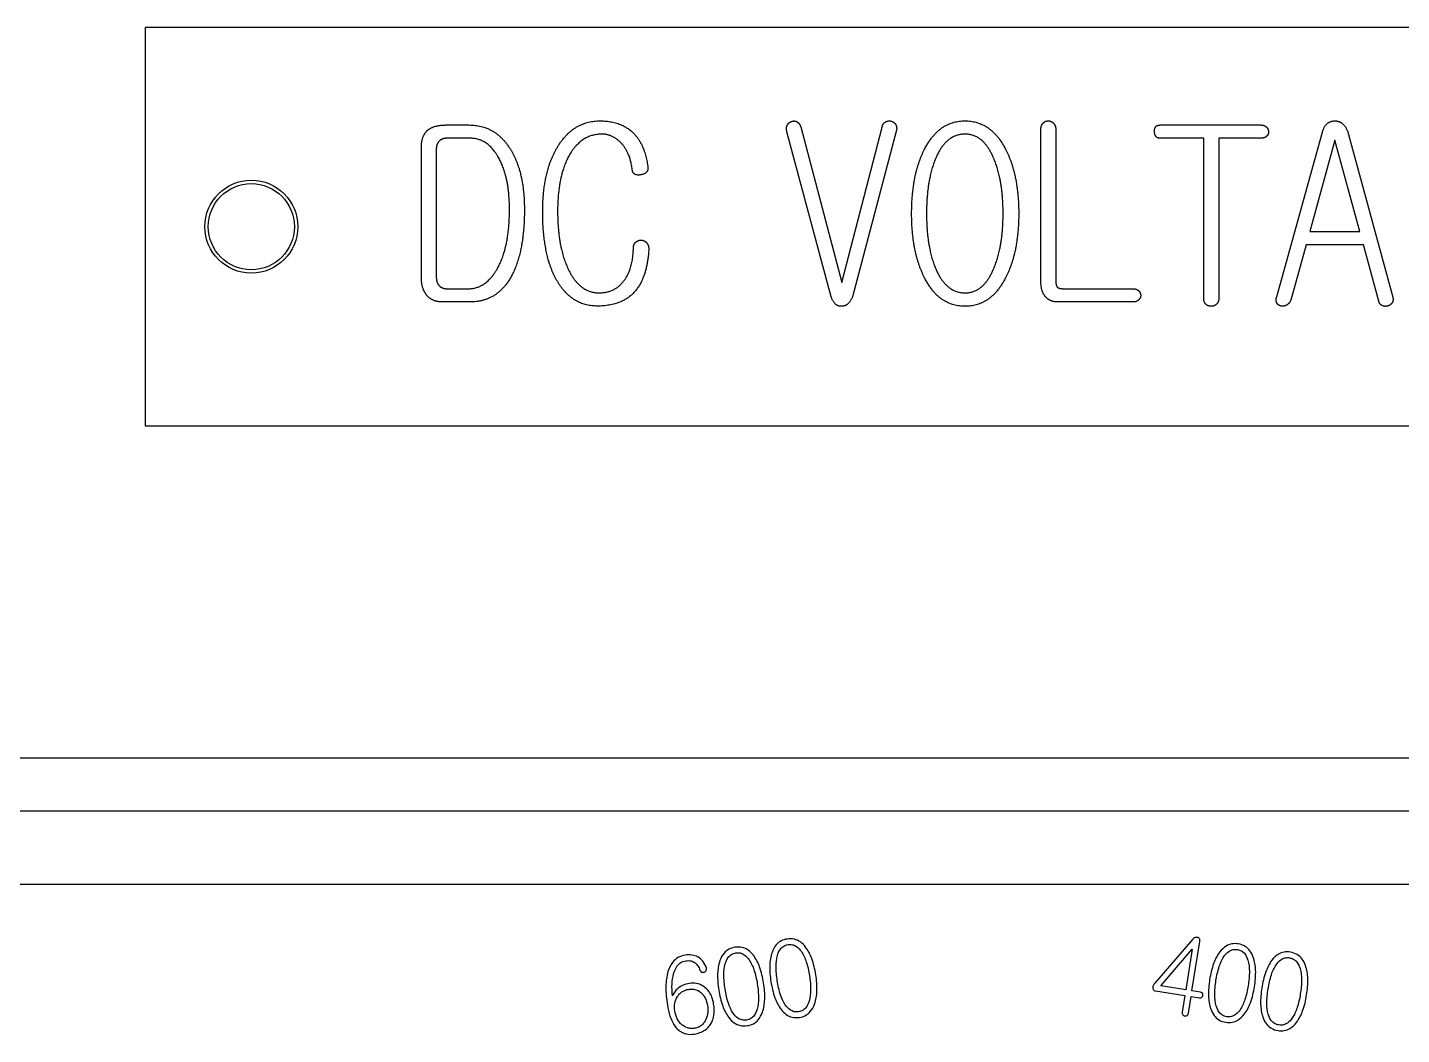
# Model space of a CAD drawing. Extents: x 109308 to 114204, y 60901 to 64142.
# Drawn here: x 112164.2 to 112216, y 62905 to 62942.9 of the extents above; entities that cross this region are included whole.
import ezdxf

# ---------------------------------------------------------------- set-up
doc = ezdxf.new("R2010")
doc.units = 0
doc.header["$LTSCALE"] = 10
doc.header["$MEASUREMENT"] = 0
doc.layers.get('0').update_dxf_attribs({"linetype": 'CONTINUOUS'})
doc.layers.add('가시적인_것_ISO_', color=3, linetype='CONTINUOUS')

# ---------------------------------------------------------------- blocks, each defined once
blk = doc.blocks.new('44Q1XC')
at = {"layer": '가시적인_것_ISO_'}
for p, q in [((17255.431, 5856.091), (17190.431, 5856.091)), ((17190.431, 5856.091), (17190.431, 5841.091)), ((17201.764, 5852.421), (17202.643, 5852.421)), ((17216.281, 5845.947), (17214.612, 5852.158)), ((17215.129, 5852.349), (17216.68, 5846.491)), ((17216.68, 5846.491), (17218.194, 5852.34)), ((17218.738, 5852.222), (17217.079, 5845.956)), ((17224.178, 5846.546), (17224.178, 5852.249)), ((17224.741, 5852.249), (17224.741, 5846.555)), ((17228.676, 5852.421), (17232.466, 5852.421)), ((17233.082, 5846.002), (17234.796, 5852.195)), ((17235.73, 5852.195), (17237.435, 5845.938)), ((17200.839, 5846.7), (17200.839, 5851.605)), ((17201.401, 5851.524), (17201.401, 5846.691)), ((17202.671, 5851.923), (17201.809, 5851.923)), ((17230.317, 5851.923), (17228.676, 5851.923)), ((17230.317, 5845.875), (17230.317, 5851.923)), ((17230.879, 5851.923), (17230.879, 5845.875)), ((17232.466, 5851.923), (17230.879, 5851.923)), ((17235.259, 5851.85), (17234.307, 5848.414)), ((17236.202, 5848.414), (17235.259, 5851.85)), ((17234.307, 5848.414), (17236.202, 5848.414)), ((17234.171, 5847.915), (17233.59, 5845.82)), ((17236.329, 5847.915), (17234.171, 5847.915)), ((17236.909, 5845.793), (17236.329, 5847.915)), ((17202.661, 5845.757), (17201.655, 5845.757)), ((17201.809, 5846.256), (17202.607, 5846.256)), ((17227.651, 5845.757), (17224.831, 5845.757)), ((17225.031, 5846.256), (17227.642, 5846.256)), ((17190.431, 5841.091), (17255.431, 5841.091)), ((17168.931, 5828.591), (17276.931, 5828.591)), ((17274.931, 5826.591), (17170.931, 5826.591)), ((17176.181, 5823.841), (17269.681, 5823.841)), ((17229.888, 5821.754), (17228.466, 5820.107)), ((17229.872, 5819.817), (17230.167, 5821.682)), ((17228.694, 5820.004), (17229.876, 5821.386)), ((17229.876, 5821.386), (17229.634, 5819.855)), ((17229.634, 5819.855), (17228.694, 5820.004)), ((17228.503, 5819.818), (17229.6, 5819.644)), ((17229.6, 5819.644), (17229.501, 5819.014)), ((17229.739, 5818.976), (17229.838, 5819.606)), ((17229.838, 5819.606), (17230.153, 5819.556)), ((17230.198, 5819.765), (17229.872, 5819.817))]:
    blk.add_line(p, q, dxfattribs=at)
for radius in [1.75, 1.621]:
    blk.add_circle((17194.431, 5848.591), radius, dxfattribs=at)
for points in [[(17206.025, 5851.687), (17206.615, 5852.576), (17207.567, 5852.576)], [(17207.567, 5852.576), (17208.419, 5852.576), (17208.891, 5852.05)], [(17214.63, 5852.43), (17214.685, 5852.53), (17214.794, 5852.557)], [(17214.794, 5852.557), (17214.902, 5852.594), (17214.993, 5852.539)], [(17214.993, 5852.539), (17215.093, 5852.485), (17215.129, 5852.349)], [(17218.194, 5852.34), (17218.221, 5852.485), (17218.33, 5852.539)], [(17218.33, 5852.539), (17218.421, 5852.594), (17218.529, 5852.566)], [(17218.529, 5852.566), (17218.647, 5852.539), (17218.702, 5852.449)], [(17219.799, 5851.515), (17220.343, 5852.576), (17221.322, 5852.576)], [(17221.322, 5852.576), (17222.301, 5852.576), (17222.845, 5851.515)], [(17224.178, 5852.249), (17224.178, 5852.403), (17224.26, 5852.494)], [(17224.26, 5852.494), (17224.342, 5852.576), (17224.459, 5852.576)], [(17224.459, 5852.576), (17224.568, 5852.576), (17224.65, 5852.494)], [(17224.65, 5852.494), (17224.741, 5852.403), (17224.741, 5852.249)], [(17234.796, 5852.195), (17234.923, 5852.576), (17235.259, 5852.576)], [(17235.259, 5852.576), (17235.585, 5852.566), (17235.73, 5852.195)], [(17200.839, 5851.605), (17200.839, 5852.013), (17201.075, 5852.222)], [(17201.075, 5852.222), (17201.31, 5852.421), (17201.764, 5852.421)], [(17202.643, 5852.421), (17203.614, 5852.421), (17204.176, 5851.533)], [(17207.63, 5852.077), (17206.932, 5852.077), (17206.479, 5851.397)], [(17208.365, 5851.741), (17208.047, 5852.077), (17207.63, 5852.077)], [(17208.891, 5852.05), (17209.281, 5851.605), (17209.371, 5850.816)], [(17214.612, 5852.158), (17214.567, 5852.313), (17214.63, 5852.43)], [(17218.702, 5852.449), (17218.765, 5852.349), (17218.738, 5852.222)], [(17221.322, 5852.077), (17220.606, 5852.077), (17220.216, 5851.17)], [(17222.401, 5851.17), (17222.02, 5852.077), (17221.322, 5852.077)], [(17228.458, 5852.177), (17228.449, 5852.421), (17228.676, 5852.421)], [(17228.676, 5851.923), (17228.467, 5851.923), (17228.458, 5852.177)], [(17232.466, 5852.421), (17232.584, 5852.421), (17232.674, 5852.349)], [(17232.693, 5852.004), (17232.611, 5851.923), (17232.466, 5851.923)], [(17232.674, 5852.349), (17232.747, 5852.276), (17232.756, 5852.177)], [(17232.756, 5852.177), (17232.765, 5852.077), (17232.693, 5852.004)], [(17201.51, 5851.814), (17201.401, 5851.705), (17201.401, 5851.524)], [(17201.809, 5851.923), (17201.619, 5851.923), (17201.51, 5851.814)], [(17203.722, 5851.234), (17203.323, 5851.923), (17202.671, 5851.923)], [(17204.176, 5851.533), (17204.72, 5850.671), (17204.72, 5849.239)], [(17205.409, 5849.157), (17205.409, 5850.753), (17206.025, 5851.687)], [(17208.782, 5850.744), (17208.709, 5851.37), (17208.365, 5851.741)], [(17219.309, 5849.085), (17219.309, 5850.563), (17219.799, 5851.515)], [(17222.845, 5851.515), (17223.344, 5850.563), (17223.344, 5849.085)], [(17204.158, 5849.239), (17204.158, 5850.508), (17203.722, 5851.234)], [(17206.479, 5851.397), (17205.971, 5850.608), (17205.971, 5849.166)], [(17220.216, 5851.17), (17219.871, 5850.354), (17219.871, 5849.085)], [(17222.755, 5849.085), (17222.755, 5850.354), (17222.401, 5851.17)], [(17209.099, 5850.544), (17208.8, 5850.499), (17208.782, 5850.744)], [(17209.371, 5850.816), (17209.389, 5850.59), (17209.099, 5850.544)], [(17203.677, 5846.972), (17204.158, 5847.779), (17204.158, 5849.239)], [(17204.72, 5849.239), (17204.72, 5847.761), (17204.303, 5846.872)], [(17206.035, 5846.419), (17205.409, 5847.353), (17205.409, 5849.157)], [(17205.971, 5849.166), (17205.971, 5847.815), (17206.379, 5846.972)], [(17219.799, 5846.664), (17219.309, 5847.616), (17219.309, 5849.085)], [(17219.871, 5849.085), (17219.871, 5847.824), (17220.216, 5847.008)], [(17222.401, 5847.008), (17222.755, 5847.824), (17222.755, 5849.085)], [(17223.344, 5849.085), (17223.344, 5847.616), (17222.845, 5846.664)], [(17208.827, 5847.788), (17208.827, 5847.933), (17208.918, 5848.015)], [(17208.918, 5848.015), (17209.009, 5848.087), (17209.127, 5848.087)], [(17209.127, 5848.087), (17209.244, 5848.078), (17209.317, 5847.997)], [(17209.317, 5847.997), (17209.408, 5847.897), (17209.408, 5847.734)], [(17208.456, 5846.537), (17208.809, 5846.981), (17208.827, 5847.788)], [(17209.408, 5847.734), (17209.335, 5846.573), (17208.791, 5846.056)], [(17202.607, 5846.256), (17203.251, 5846.256), (17203.677, 5846.972)], [(17204.303, 5846.872), (17203.777, 5845.757), (17202.661, 5845.757)], [(17206.379, 5846.972), (17206.805, 5846.101), (17207.531, 5846.101)], [(17220.216, 5847.008), (17220.606, 5846.101), (17221.322, 5846.101)], [(17221.322, 5846.101), (17222.02, 5846.101), (17222.401, 5847.008)], [(17201.047, 5846.002), (17200.839, 5846.247), (17200.839, 5846.7)], [(17201.401, 5846.691), (17201.401, 5846.482), (17201.51, 5846.373)], [(17201.51, 5846.373), (17201.61, 5846.256), (17201.809, 5846.256)], [(17207.458, 5845.603), (17206.579, 5845.603), (17206.035, 5846.419)], [(17207.531, 5846.101), (17208.12, 5846.101), (17208.456, 5846.537)], [(17221.322, 5845.594), (17220.343, 5845.594), (17219.799, 5846.664)], [(17222.845, 5846.664), (17222.301, 5845.594), (17221.322, 5845.594)], [(17224.351, 5845.956), (17224.178, 5846.156), (17224.178, 5846.546)], [(17224.741, 5846.555), (17224.741, 5846.383), (17224.795, 5846.319)], [(17224.795, 5846.319), (17224.858, 5846.256), (17225.031, 5846.256)], [(17201.655, 5845.757), (17201.256, 5845.757), (17201.047, 5846.002)], [(17208.791, 5846.056), (17208.32, 5845.603), (17207.458, 5845.603)], [(17216.661, 5845.594), (17216.399, 5845.594), (17216.281, 5845.947)], [(17217.079, 5845.956), (17216.934, 5845.594), (17216.661, 5845.594)], [(17224.831, 5845.757), (17224.514, 5845.757), (17224.351, 5845.956)], [(17227.642, 5846.256), (17227.778, 5846.256), (17227.86, 5846.183)], [(17227.869, 5845.839), (17227.787, 5845.757), (17227.651, 5845.757)], [(17227.86, 5846.183), (17227.932, 5846.111), (17227.941, 5846.011)], [(17227.941, 5846.011), (17227.941, 5845.911), (17227.869, 5845.839)], [(17230.399, 5845.666), (17230.317, 5845.748), (17230.317, 5845.875)], [(17230.879, 5845.875), (17230.879, 5845.748), (17230.788, 5845.666)], [(17233.064, 5845.73), (17233.01, 5845.839), (17233.082, 5846.002)], [(17233.59, 5845.82), (17233.545, 5845.702), (17233.436, 5845.639)], [(17237.036, 5845.621), (17236.927, 5845.675), (17236.909, 5845.793)], [(17237.435, 5845.938), (17237.471, 5845.811), (17237.408, 5845.721)], [(17230.598, 5845.594), (17230.48, 5845.594), (17230.399, 5845.666)], [(17230.788, 5845.666), (17230.707, 5845.594), (17230.598, 5845.594)], [(17233.228, 5845.603), (17233.11, 5845.63), (17233.064, 5845.73)], [(17233.436, 5845.639), (17233.327, 5845.576), (17233.228, 5845.603)], [(17237.235, 5845.603), (17237.127, 5845.576), (17237.036, 5845.621)], [(17237.408, 5845.721), (17237.344, 5845.63), (17237.235, 5845.603)]]:
    blk.add_open_spline(points, degree=2, dxfattribs=at)
for points, knots in [([(17212.654, 5821.46), (17212.574, 5821.448), (17212.497, 5821.424), (17212.357, 5821.349), (17212.297, 5821.301), (17212.173, 5821.16), (17212.121, 5821.061), (17212.084, 5820.957)], [-0.08068744, -0.08068744, -0.08068744, -0.08068744, -0.0564576, -0.0564576, -0.03310081, -0.03310081, 0, 0, 0, 0]), ([(17213.347, 5821.157), (17213.291, 5821.23), (17213.226, 5821.297), (17213.083, 5821.398), (17213.009, 5821.433), (17212.837, 5821.474), (17212.745, 5821.475), (17212.654, 5821.46)], [-0.08043735, -0.08043735, -0.08043735, -0.08043735, -0.05283354, -0.05283354, -0.02780895, -0.02780895, 0, 0, 0, 0]), ([(17214.619, 5821.771), (17214.539, 5821.759), (17214.462, 5821.735), (17214.322, 5821.661), (17214.262, 5821.613), (17214.138, 5821.471), (17214.086, 5821.372), (17214.05, 5821.268)], [-0.08068744, -0.08068744, -0.08068744, -0.08068744, -0.0564576, -0.0564576, -0.03310081, -0.03310081, 0, 0, 0, 0]), ([(17214.253, 5821.155), (17214.277, 5821.237), (17214.313, 5821.319), (17214.4, 5821.433), (17214.44, 5821.471), (17214.539, 5821.532), (17214.594, 5821.551), (17214.653, 5821.56)], [-0.06062977, -0.06062977, -0.06062977, -0.06062977, -0.03469408, -0.03469408, -0.01781987, -0.01781987, 0, 0, 0, 0]), ([(17215.312, 5821.468), (17215.256, 5821.541), (17215.192, 5821.608), (17215.048, 5821.709), (17214.974, 5821.744), (17214.802, 5821.785), (17214.711, 5821.786), (17214.619, 5821.771)], [-0.08043735, -0.08043735, -0.08043735, -0.08043735, -0.05283354, -0.05283354, -0.02780895, -0.02780895, 0, 0, 0, 0]), ([(17214.653, 5821.56), (17214.707, 5821.569), (17214.762, 5821.568), (17214.87, 5821.545), (17214.92, 5821.522), (17215.041, 5821.441), (17215.103, 5821.371), (17215.154, 5821.298)], [-0.06015213, -0.06015213, -0.06015213, -0.06015213, -0.04359102, -0.04359102, -0.02696915, -0.02696915, 0, 0, 0, 0]), ([(17215.698, 5820.427), (17215.665, 5820.63), (17215.618, 5820.839), (17215.49, 5821.186), (17215.414, 5821.338), (17215.312, 5821.468)], [-0.1110915, -0.1110915, -0.1110915, -0.1110915, -0.0494916, -0.0494916, 0, 0, 0, 0]), ([(17230.081, 5821.83), (17230.061, 5821.834), (17230.041, 5821.835), (17230.001, 5821.83), (17229.982, 5821.824), (17229.935, 5821.8), (17229.909, 5821.779), (17229.888, 5821.754)], [-0.02186172, -0.02186172, -0.02186172, -0.02186172, -0.01579376, -0.01579376, -0.00980737, -0.00980737, 0, 0, 0, 0]), ([(17230.167, 5821.682), (17230.171, 5821.704), (17230.172, 5821.728), (17230.165, 5821.762), (17230.16, 5821.773), (17230.147, 5821.794), (17230.138, 5821.803), (17230.114, 5821.82), (17230.097, 5821.826), (17230.081, 5821.83)], [-0.01929036, -0.01929036, -0.01929036, -0.01929036, -0.01261695, -0.01261695, -0.00888265, -0.00888265, -0.00512792, -0.00512792, 0, 0, 0, 0]), ([(17231.616, 5821.587), (17231.536, 5821.599), (17231.456, 5821.601), (17231.299, 5821.573), (17231.228, 5821.546), (17231.066, 5821.45), (17230.986, 5821.372), (17230.919, 5821.284)], [-0.08068744, -0.08068744, -0.08068744, -0.08068744, -0.0564576, -0.0564576, -0.03310081, -0.03310081, 0, 0, 0, 0]), ([(17232.181, 5821.084), (17232.151, 5821.171), (17232.11, 5821.254), (17232.005, 5821.395), (17231.945, 5821.451), (17231.794, 5821.543), (17231.707, 5821.572), (17231.616, 5821.587)], [-0.08043735, -0.08043735, -0.08043735, -0.08043735, -0.05283354, -0.05283354, -0.02780895, -0.02780895, 0, 0, 0, 0]), ([(17210.773, 5821.162), (17210.679, 5821.147), (17210.589, 5821.118), (17210.425, 5821.025), (17210.357, 5820.964), (17210.219, 5820.789), (17210.165, 5820.669), (17210.127, 5820.545)], [-0.09534042, -0.09534042, -0.09534042, -0.09534042, -0.06671141, -0.06671141, -0.03886742, -0.03886742, 0, 0, 0, 0]), ([(17210.341, 5820.46), (17210.37, 5820.565), (17210.413, 5820.671), (17210.518, 5820.808), (17210.563, 5820.851), (17210.673, 5820.918), (17210.734, 5820.94), (17210.799, 5820.95)], [-0.07134722, -0.07134722, -0.07134722, -0.07134722, -0.03864152, -0.03864152, -0.01976601, -0.01976601, 0, 0, 0, 0]), ([(17211.252, 5821.096), (17211.181, 5821.133), (17211.106, 5821.156), (17210.943, 5821.179), (17210.857, 5821.176), (17210.773, 5821.162)], [-0.04944895, -0.04944895, -0.04944895, -0.04944895, -0.02556383, -0.02556383, 0, 0, 0, 0]), ([(17210.799, 5820.95), (17210.834, 5820.955), (17210.868, 5820.958), (17210.936, 5820.956), (17210.968, 5820.952), (17211.055, 5820.93), (17211.105, 5820.906), (17211.15, 5820.872)], [-0.03722763, -0.03722763, -0.03722763, -0.03722763, -0.02674099, -0.02674099, -0.01695645, -0.01695645, 0, 0, 0, 0]), ([(17211.575, 5820.672), (17211.546, 5820.769), (17211.503, 5820.862), (17211.387, 5821.006), (17211.325, 5821.057), (17211.252, 5821.096)], [-0.05538209, -0.05538209, -0.05538209, -0.05538209, -0.0248305, -0.0248305, 0, 0, 0, 0]), ([(17212.084, 5820.957), (17212.029, 5820.802), (17212.005, 5820.634), (17211.992, 5820.264), (17212.012, 5820.051), (17212.044, 5819.849)], [-0.1107241, -0.1107241, -0.1107241, -0.1107241, -0.0614603, -0.0614603, 0, 0, 0, 0]), ([(17212.287, 5820.843), (17212.312, 5820.926), (17212.348, 5821.008), (17212.434, 5821.122), (17212.475, 5821.16), (17212.573, 5821.221), (17212.629, 5821.24), (17212.687, 5821.249)], [-0.06062977, -0.06062977, -0.06062977, -0.06062977, -0.03469408, -0.03469408, -0.01781987, -0.01781987, 0, 0, 0, 0]), ([(17212.687, 5821.249), (17212.742, 5821.258), (17212.797, 5821.257), (17212.905, 5821.233), (17212.955, 5821.211), (17213.076, 5821.13), (17213.138, 5821.06), (17213.189, 5820.986)], [-0.06015213, -0.06015213, -0.06015213, -0.06015213, -0.04359102, -0.04359102, -0.02696915, -0.02696915, 0, 0, 0, 0]), ([(17213.189, 5820.986), (17213.268, 5820.872), (17213.326, 5820.738), (17213.427, 5820.438), (17213.467, 5820.254), (17213.494, 5820.079)], [-0.09489707, -0.09489707, -0.09489707, -0.09489707, -0.0534092, -0.0534092, 0, 0, 0, 0]), ([(17213.732, 5820.116), (17213.7, 5820.319), (17213.653, 5820.527), (17213.524, 5820.874), (17213.449, 5821.027), (17213.347, 5821.157)], [-0.1110915, -0.1110915, -0.1110915, -0.1110915, -0.0494916, -0.0494916, 0, 0, 0, 0]), ([(17214.05, 5821.268), (17213.995, 5821.113), (17213.971, 5820.945), (17213.957, 5820.576), (17213.977, 5820.362), (17214.009, 5820.16)], [-0.1107241, -0.1107241, -0.1107241, -0.1107241, -0.0614603, -0.0614603, 0, 0, 0, 0]), ([(17214.247, 5820.198), (17214.219, 5820.373), (17214.199, 5820.56), (17214.201, 5820.876), (17214.215, 5821.022), (17214.253, 5821.155)], [-0.0950204, -0.0950204, -0.0950204, -0.0950204, -0.04148092, -0.04148092, 0, 0, 0, 0]), ([(17215.154, 5821.298), (17215.233, 5821.183), (17215.291, 5821.049), (17215.392, 5820.749), (17215.432, 5820.566), (17215.46, 5820.39)], [-0.09489707, -0.09489707, -0.09489707, -0.09489707, -0.0534092, -0.0534092, 0, 0, 0, 0]), ([(17230.919, 5821.284), (17230.818, 5821.154), (17230.744, 5821.001), (17230.617, 5820.654), (17230.569, 5820.445), (17230.537, 5820.243)], [-0.1107241, -0.1107241, -0.1107241, -0.1107241, -0.0614603, -0.0614603, 0, 0, 0, 0]), ([(17230.775, 5820.205), (17230.803, 5820.381), (17230.842, 5820.564), (17230.942, 5820.865), (17230.999, 5820.999), (17231.077, 5821.113)], [-0.0950204, -0.0950204, -0.0950204, -0.0950204, -0.04148092, -0.04148092, 0, 0, 0, 0]), ([(17231.077, 5821.113), (17231.126, 5821.184), (17231.185, 5821.251), (17231.303, 5821.333), (17231.353, 5821.357), (17231.465, 5821.384), (17231.524, 5821.385), (17231.582, 5821.376)], [-0.06062977, -0.06062977, -0.06062977, -0.06062977, -0.03469408, -0.03469408, -0.01781987, -0.01781987, 0, 0, 0, 0]), ([(17231.582, 5821.376), (17231.637, 5821.367), (17231.689, 5821.35), (17231.784, 5821.294), (17231.825, 5821.257), (17231.915, 5821.142), (17231.953, 5821.057), (17231.979, 5820.971)], [-0.06015213, -0.06015213, -0.06015213, -0.06015213, -0.04359102, -0.04359102, -0.02696915, -0.02696915, 0, 0, 0, 0]), ([(17231.979, 5820.971), (17232.018, 5820.838), (17232.032, 5820.692), (17232.035, 5820.375), (17232.016, 5820.189), (17231.988, 5820.013)], [-0.09489707, -0.09489707, -0.09489707, -0.09489707, -0.0534092, -0.0534092, 0, 0, 0, 0]), ([(17232.226, 5819.975), (17232.258, 5820.178), (17232.278, 5820.391), (17232.263, 5820.761), (17232.238, 5820.929), (17232.181, 5821.084)], [-0.1110915, -0.1110915, -0.1110915, -0.1110915, -0.0494916, -0.0494916, 0, 0, 0, 0]), ([(17232.884, 5820.973), (17232.783, 5820.842), (17232.709, 5820.69), (17232.582, 5820.343), (17232.535, 5820.134), (17232.502, 5819.932)], [-0.1107241, -0.1107241, -0.1107241, -0.1107241, -0.0614603, -0.0614603, 0, 0, 0, 0]), ([(17233.581, 5821.276), (17233.501, 5821.288), (17233.421, 5821.289), (17233.264, 5821.262), (17233.193, 5821.235), (17233.031, 5821.139), (17232.951, 5821.06), (17232.884, 5820.973)], [-0.08068744, -0.08068744, -0.08068744, -0.08068744, -0.0564576, -0.0564576, -0.03310081, -0.03310081, 0, 0, 0, 0]), ([(17233.042, 5820.802), (17233.091, 5820.873), (17233.15, 5820.94), (17233.268, 5821.022), (17233.318, 5821.045), (17233.43, 5821.073), (17233.489, 5821.074), (17233.548, 5821.064)], [-0.06062977, -0.06062977, -0.06062977, -0.06062977, -0.03469408, -0.03469408, -0.01781987, -0.01781987, 0, 0, 0, 0]), ([(17233.548, 5821.064), (17233.602, 5821.056), (17233.654, 5821.038), (17233.749, 5820.982), (17233.79, 5820.945), (17233.88, 5820.831), (17233.918, 5820.745), (17233.944, 5820.659)], [-0.06015213, -0.06015213, -0.06015213, -0.06015213, -0.04359102, -0.04359102, -0.02696915, -0.02696915, 0, 0, 0, 0]), ([(17234.147, 5820.773), (17234.116, 5820.86), (17234.075, 5820.943), (17233.97, 5821.084), (17233.91, 5821.14), (17233.76, 5821.232), (17233.672, 5821.261), (17233.581, 5821.276)], [-0.08043735, -0.08043735, -0.08043735, -0.08043735, -0.05283354, -0.05283354, -0.02780895, -0.02780895, 0, 0, 0, 0]), ([(17210.127, 5820.545), (17210.074, 5820.366), (17210.053, 5820.174), (17210.046, 5819.756), (17210.07, 5819.515), (17210.106, 5819.286)], [-0.1253067, -0.1253067, -0.1253067, -0.1253067, -0.0695953, -0.0695953, 0, 0, 0, 0]), ([(17210.296, 5819.631), (17210.282, 5819.781), (17210.275, 5819.936), (17210.291, 5820.212), (17210.308, 5820.339), (17210.341, 5820.46)], [-0.08293275, -0.08293275, -0.08293275, -0.08293275, -0.03768358, -0.03768358, 0, 0, 0, 0]), ([(17211.15, 5820.872), (17211.192, 5820.84), (17211.227, 5820.801), (17211.29, 5820.709), (17211.315, 5820.654), (17211.335, 5820.598)], [-0.03356288, -0.03356288, -0.03356288, -0.03356288, -0.01779236, -0.01779236, 0, 0, 0, 0]), ([(17211.335, 5820.598), (17211.338, 5820.587), (17211.343, 5820.577), (17211.353, 5820.558), (17211.359, 5820.55), (17211.374, 5820.534), (17211.383, 5820.528), (17211.405, 5820.517), (17211.417, 5820.515), (17211.45, 5820.514), (17211.47, 5820.518), (17211.488, 5820.524)], [-0.01949719, -0.01949719, -0.01949719, -0.01949719, -0.01607522, -0.01607522, -0.01308771, -0.01308771, -0.0096616, -0.0096616, -0.00585314, -0.00585314, 0, 0, 0, 0]), ([(17211.488, 5820.524), (17211.506, 5820.531), (17211.524, 5820.539), (17211.549, 5820.56), (17211.558, 5820.569), (17211.572, 5820.592), (17211.576, 5820.604), (17211.581, 5820.636), (17211.579, 5820.654), (17211.575, 5820.672)], [-0.01913822, -0.01913822, -0.01913822, -0.01913822, -0.01342189, -0.01342189, -0.00942521, -0.00942521, -0.00542663, -0.00542663, 0, 0, 0, 0]), ([(17212.282, 5819.886), (17212.254, 5820.062), (17212.234, 5820.249), (17212.236, 5820.565), (17212.249, 5820.71), (17212.287, 5820.843)], [-0.0950204, -0.0950204, -0.0950204, -0.0950204, -0.04148092, -0.04148092, 0, 0, 0, 0]), ([(17215.46, 5820.39), (17215.487, 5820.215), (17215.506, 5820.029), (17215.503, 5819.714), (17215.489, 5819.569), (17215.449, 5819.436)], [-0.09482066, -0.09482066, -0.09482066, -0.09482066, -0.04153437, -0.04153437, 0, 0, 0, 0]), ([(17215.652, 5819.323), (17215.709, 5819.477), (17215.734, 5819.645), (17215.749, 5820.014), (17215.729, 5820.226), (17215.698, 5820.427)], [-0.1105512, -0.1105512, -0.1105512, -0.1105512, -0.0612203, -0.0612203, 0, 0, 0, 0]), ([(17232.74, 5819.894), (17232.768, 5820.07), (17232.807, 5820.253), (17232.907, 5820.553), (17232.965, 5820.688), (17233.042, 5820.802)], [-0.0950204, -0.0950204, -0.0950204, -0.0950204, -0.04148092, -0.04148092, 0, 0, 0, 0]), ([(17233.944, 5820.659), (17233.983, 5820.526), (17233.997, 5820.381), (17234, 5820.064), (17233.981, 5819.878), (17233.953, 5819.702)], [-0.09489707, -0.09489707, -0.09489707, -0.09489707, -0.0534092, -0.0534092, 0, 0, 0, 0]), ([(17234.191, 5819.664), (17234.223, 5819.867), (17234.243, 5820.08), (17234.228, 5820.449), (17234.203, 5820.618), (17234.147, 5820.773)], [-0.1110915, -0.1110915, -0.1110915, -0.1110915, -0.0494916, -0.0494916, 0, 0, 0, 0]), ([(17210.51, 5819.917), (17210.463, 5819.878), (17210.422, 5819.835), (17210.349, 5819.738), (17210.319, 5819.686), (17210.296, 5819.631)], [-0.03624895, -0.03624895, -0.03624895, -0.03624895, -0.01809283, -0.01809283, 0, 0, 0, 0]), ([(17210.489, 5819.606), (17210.514, 5819.645), (17210.544, 5819.682), (17210.609, 5819.746), (17210.643, 5819.773), (17210.749, 5819.838), (17210.823, 5819.864), (17210.902, 5819.876)], [-0.05128397, -0.05128397, -0.05128397, -0.05128397, -0.03726376, -0.03726376, -0.02397216, -0.02397216, 0, 0, 0, 0]), ([(17210.934, 5820.098), (17210.855, 5820.085), (17210.777, 5820.064), (17210.634, 5820.003), (17210.569, 5819.965), (17210.51, 5819.917)], [-0.04683688, -0.04683688, -0.04683688, -0.04683688, -0.02274823, -0.02274823, 0, 0, 0, 0]), ([(17210.902, 5819.876), (17210.957, 5819.885), (17211.013, 5819.888), (17211.12, 5819.879), (17211.169, 5819.868), (17211.283, 5819.823), (17211.342, 5819.784), (17211.393, 5819.734)], [-0.05350926, -0.05350926, -0.05350926, -0.05350926, -0.03681382, -0.03681382, -0.02140705, -0.02140705, 0, 0, 0, 0]), ([(17211.458, 5819.992), (17211.381, 5820.041), (17211.297, 5820.076), (17211.117, 5820.112), (17211.025, 5820.112), (17210.934, 5820.098)], [-0.05522888, -0.05522888, -0.05522888, -0.05522888, -0.0277038, -0.0277038, 0, 0, 0, 0]), ([(17211.85, 5819.33), (17211.837, 5819.415), (17211.816, 5819.5), (17211.758, 5819.653), (17211.723, 5819.722), (17211.619, 5819.869), (17211.545, 5819.938), (17211.458, 5819.992)], [-0.07990505, -0.07990505, -0.07990505, -0.07990505, -0.05400452, -0.05400452, -0.03079225, -0.03079225, 0, 0, 0, 0]), ([(17212.582, 5818.982), (17212.505, 5819.096), (17212.448, 5819.23), (17212.348, 5819.529), (17212.309, 5819.712), (17212.282, 5819.886)], [-0.09442381, -0.09442381, -0.09442381, -0.09442381, -0.0531236, -0.0531236, 0, 0, 0, 0]), ([(17213.494, 5820.079), (17213.522, 5819.904), (17213.541, 5819.718), (17213.538, 5819.402), (17213.523, 5819.258), (17213.484, 5819.125)], [-0.09482066, -0.09482066, -0.09482066, -0.09482066, -0.04153437, -0.04153437, 0, 0, 0, 0]), ([(17213.687, 5819.011), (17213.743, 5819.166), (17213.768, 5819.334), (17213.784, 5819.702), (17213.764, 5819.915), (17213.732, 5820.116)], [-0.1105512, -0.1105512, -0.1105512, -0.1105512, -0.0612203, -0.0612203, 0, 0, 0, 0]), ([(17214.009, 5820.16), (17214.041, 5819.958), (17214.088, 5819.751), (17214.215, 5819.405), (17214.289, 5819.253), (17214.389, 5819.123)], [-0.1105947, -0.1105947, -0.1105947, -0.1105947, -0.0492863, -0.0492863, 0, 0, 0, 0]), ([(17214.547, 5819.293), (17214.47, 5819.408), (17214.413, 5819.541), (17214.313, 5819.84), (17214.274, 5820.023), (17214.247, 5820.198)], [-0.09442381, -0.09442381, -0.09442381, -0.09442381, -0.0531236, -0.0531236, 0, 0, 0, 0]), ([(17228.466, 5820.107), (17228.44, 5820.078), (17228.418, 5820.045), (17228.397, 5819.982), (17228.393, 5819.956), (17228.395, 5819.929)], [-0.01975943, -0.01975943, -0.01975943, -0.01975943, -0.00812245, -0.00812245, 0, 0, 0, 0]), ([(17228.395, 5819.929), (17228.396, 5819.917), (17228.398, 5819.904), (17228.406, 5819.882), (17228.411, 5819.872), (17228.426, 5819.852), (17228.436, 5819.843), (17228.465, 5819.826), (17228.484, 5819.821), (17228.503, 5819.818)], [-0.01704388, -0.01704388, -0.01704388, -0.01704388, -0.01329201, -0.01329201, -0.0099076, -0.0099076, -0.00575754, -0.00575754, 0, 0, 0, 0]), ([(17230.537, 5820.243), (17230.505, 5820.041), (17230.486, 5819.829), (17230.5, 5819.461), (17230.524, 5819.293), (17230.579, 5819.139)], [-0.1105947, -0.1105947, -0.1105947, -0.1105947, -0.0492863, -0.0492863, 0, 0, 0, 0]), ([(17230.782, 5819.252), (17230.744, 5819.385), (17230.73, 5819.53), (17230.728, 5819.845), (17230.748, 5820.03), (17230.775, 5820.205)], [-0.09442381, -0.09442381, -0.09442381, -0.09442381, -0.0531236, -0.0531236, 0, 0, 0, 0]), ([(17231.988, 5820.013), (17231.96, 5819.838), (17231.921, 5819.656), (17231.821, 5819.357), (17231.762, 5819.223), (17231.684, 5819.109)], [-0.09482066, -0.09482066, -0.09482066, -0.09482066, -0.04153437, -0.04153437, 0, 0, 0, 0]), ([(17231.842, 5818.939), (17231.943, 5819.068), (17232.019, 5819.22), (17232.147, 5819.566), (17232.194, 5819.774), (17232.226, 5819.975)], [-0.1105512, -0.1105512, -0.1105512, -0.1105512, -0.0612203, -0.0612203, 0, 0, 0, 0]), ([(17232.502, 5819.932), (17232.471, 5819.73), (17232.451, 5819.518), (17232.465, 5819.15), (17232.489, 5818.982), (17232.544, 5818.827)], [-0.1105947, -0.1105947, -0.1105947, -0.1105947, -0.0492863, -0.0492863, 0, 0, 0, 0]), ([(17232.747, 5818.941), (17232.709, 5819.073), (17232.696, 5819.218), (17232.693, 5819.533), (17232.713, 5819.719), (17232.74, 5819.894)], [-0.09442381, -0.09442381, -0.09442381, -0.09442381, -0.0531236, -0.0531236, 0, 0, 0, 0]), ([(17210.385, 5819.071), (17210.37, 5819.165), (17210.369, 5819.26), (17210.404, 5819.445), (17210.439, 5819.529), (17210.489, 5819.606)], [-0.05637921, -0.05637921, -0.05637921, -0.05637921, -0.0276765, -0.0276765, 0, 0, 0, 0]), ([(17211.393, 5819.734), (17211.453, 5819.676), (17211.501, 5819.608), (17211.577, 5819.448), (17211.602, 5819.358), (17211.617, 5819.266)], [-0.05304443, -0.05304443, -0.05304443, -0.05304443, -0.02790861, -0.02790861, 0, 0, 0, 0]), ([(17212.044, 5819.849), (17212.075, 5819.647), (17212.123, 5819.439), (17212.249, 5819.094), (17212.324, 5818.942), (17212.424, 5818.811)], [-0.1105947, -0.1105947, -0.1105947, -0.1105947, -0.0492863, -0.0492863, 0, 0, 0, 0]), ([(17215.449, 5819.436), (17215.425, 5819.353), (17215.39, 5819.27), (17215.304, 5819.157), (17215.264, 5819.119), (17215.166, 5819.059), (17215.111, 5819.04), (17215.053, 5819.031)], [-0.06036726, -0.06036726, -0.06036726, -0.06036726, -0.03433895, -0.03433895, -0.01769854, -0.01769854, 0, 0, 0, 0]), ([(17230.153, 5819.556), (17230.163, 5819.555), (17230.173, 5819.554), (17230.191, 5819.555), (17230.2, 5819.556), (17230.221, 5819.563), (17230.233, 5819.569), (17230.243, 5819.577)], [-0.009596596, -0.009596596, -0.009596596, -0.009596596, -0.006684484, -0.006684484, -0.004011496, -0.004011496, 0, 0, 0, 0]), ([(17230.27, 5819.723), (17230.266, 5819.728), (17230.261, 5819.734), (17230.251, 5819.743), (17230.245, 5819.747), (17230.227, 5819.759), (17230.213, 5819.763), (17230.198, 5819.765)], [-0.008653121, -0.008653121, -0.008653121, -0.008653121, -0.006504744, -0.006504744, -0.004407813, -0.004407813, 0, 0, 0, 0]), ([(17230.243, 5819.577), (17230.254, 5819.585), (17230.264, 5819.595), (17230.279, 5819.619), (17230.283, 5819.632), (17230.285, 5819.645)], [-0.008324264, -0.008324264, -0.008324264, -0.008324264, -0.004134577, -0.004134577, 0, 0, 0, 0]), ([(17230.285, 5819.645), (17230.287, 5819.659), (17230.288, 5819.672), (17230.282, 5819.699), (17230.277, 5819.711), (17230.27, 5819.723)], [-0.008125215, -0.008125215, -0.008125215, -0.008125215, -0.004029561, -0.004029561, 0, 0, 0, 0]), ([(17233.953, 5819.702), (17233.926, 5819.527), (17233.886, 5819.345), (17233.786, 5819.045), (17233.727, 5818.912), (17233.649, 5818.798)], [-0.09482066, -0.09482066, -0.09482066, -0.09482066, -0.04153437, -0.04153437, 0, 0, 0, 0]), ([(17233.807, 5818.627), (17233.908, 5818.757), (17233.984, 5818.909), (17234.112, 5819.255), (17234.159, 5819.463), (17234.191, 5819.664)], [-0.1105512, -0.1105512, -0.1105512, -0.1105512, -0.0612203, -0.0612203, 0, 0, 0, 0]), ([(17210.106, 5819.286), (17210.129, 5819.146), (17210.16, 5819.004), (17210.241, 5818.759), (17210.289, 5818.649), (17210.405, 5818.465), (17210.47, 5818.387), (17210.55, 5818.326)], [-0.107753, -0.107753, -0.107753, -0.107753, -0.065247, -0.065247, -0.0302524, -0.0302524, 0, 0, 0, 0]), ([(17210.652, 5818.546), (17210.58, 5818.609), (17210.522, 5818.683), (17210.43, 5818.863), (17210.401, 5818.966), (17210.385, 5819.071)], [-0.06048421, -0.06048421, -0.06048421, -0.06048421, -0.03174108, -0.03174108, 0, 0, 0, 0]), ([(17211.617, 5819.266), (17211.633, 5819.159), (17211.638, 5819.05), (17211.606, 5818.851), (17211.575, 5818.765), (17211.528, 5818.685)], [-0.06029522, -0.06029522, -0.06029522, -0.06029522, -0.02792869, -0.02792869, 0, 0, 0, 0]), ([(17211.726, 5818.547), (17211.76, 5818.598), (17211.788, 5818.652), (17211.832, 5818.768), (17211.848, 5818.83), (17211.88, 5819.037), (17211.873, 5819.187), (17211.85, 5819.33)], [-0.08097881, -0.08097881, -0.08097881, -0.08097881, -0.06275625, -0.06275625, -0.04365771, -0.04365771, 0, 0, 0, 0]), ([(17213.088, 5818.72), (17213.031, 5818.711), (17212.974, 5818.711), (17212.863, 5818.736), (17212.811, 5818.759), (17212.691, 5818.841), (17212.632, 5818.909), (17212.582, 5818.982)], [-0.0606517, -0.0606517, -0.0606517, -0.0606517, -0.04343053, -0.04343053, -0.02630267, -0.02630267, 0, 0, 0, 0]), ([(17213.484, 5819.125), (17213.46, 5819.042), (17213.425, 5818.959), (17213.339, 5818.846), (17213.299, 5818.808), (17213.201, 5818.748), (17213.146, 5818.729), (17213.088, 5818.72)], [-0.06036726, -0.06036726, -0.06036726, -0.06036726, -0.03433895, -0.03433895, -0.01769854, -0.01769854, 0, 0, 0, 0]), ([(17213.121, 5818.509), (17213.2, 5818.521), (17213.276, 5818.545), (17213.415, 5818.619), (17213.474, 5818.666), (17213.598, 5818.808), (17213.65, 5818.907), (17213.687, 5819.011)], [-0.08032187, -0.08032187, -0.08032187, -0.08032187, -0.05634387, -0.05634387, -0.03316511, -0.03316511, 0, 0, 0, 0]), ([(17214.389, 5819.123), (17214.445, 5819.05), (17214.509, 5818.984), (17214.653, 5818.883), (17214.728, 5818.847), (17214.901, 5818.806), (17214.994, 5818.805), (17215.087, 5818.82)], [-0.08079674, -0.08079674, -0.08079674, -0.08079674, -0.05338063, -0.05338063, -0.02816882, -0.02816882, 0, 0, 0, 0]), ([(17215.053, 5819.031), (17214.996, 5819.022), (17214.94, 5819.022), (17214.828, 5819.047), (17214.776, 5819.071), (17214.657, 5819.152), (17214.597, 5819.221), (17214.547, 5819.293)], [-0.0606517, -0.0606517, -0.0606517, -0.0606517, -0.04343053, -0.04343053, -0.02630267, -0.02630267, 0, 0, 0, 0]), ([(17215.087, 5818.82), (17215.166, 5818.832), (17215.242, 5818.856), (17215.38, 5818.93), (17215.44, 5818.978), (17215.564, 5819.119), (17215.615, 5819.218), (17215.652, 5819.323)], [-0.08032187, -0.08032187, -0.08032187, -0.08032187, -0.05634387, -0.05634387, -0.03316511, -0.03316511, 0, 0, 0, 0]), ([(17229.501, 5819.014), (17229.499, 5819.004), (17229.498, 5818.993), (17229.499, 5818.973), (17229.501, 5818.964), (17229.507, 5818.942), (17229.513, 5818.931), (17229.521, 5818.92)], [-0.009959436, -0.009959436, -0.009959436, -0.009959436, -0.006784449, -0.006784449, -0.003926692, -0.003926692, 0, 0, 0, 0]), ([(17229.521, 5818.92), (17229.531, 5818.909), (17229.543, 5818.899), (17229.57, 5818.884), (17229.585, 5818.879), (17229.601, 5818.876)], [-0.009395579, -0.009395579, -0.009395579, -0.009395579, -0.004783298, -0.004783298, 0, 0, 0, 0]), ([(17229.601, 5818.876), (17229.616, 5818.874), (17229.631, 5818.874), (17229.66, 5818.88), (17229.674, 5818.886), (17229.686, 5818.894)], [-0.009024594, -0.009024594, -0.009024594, -0.009024594, -0.004516006, -0.004516006, 0, 0, 0, 0]), ([(17229.686, 5818.894), (17229.694, 5818.899), (17229.701, 5818.904), (17229.713, 5818.917), (17229.718, 5818.923), (17229.731, 5818.945), (17229.736, 5818.96), (17229.739, 5818.976)], [-0.01012194, -0.01012194, -0.01012194, -0.01012194, -0.00749821, -0.00749821, -0.00496238, -0.00496238, 0, 0, 0, 0]), ([(17230.579, 5819.139), (17230.609, 5819.052), (17230.65, 5818.969), (17230.755, 5818.829), (17230.816, 5818.772), (17230.967, 5818.679), (17231.056, 5818.65), (17231.148, 5818.635)], [-0.08079674, -0.08079674, -0.08079674, -0.08079674, -0.05338063, -0.05338063, -0.02816882, -0.02816882, 0, 0, 0, 0]), ([(17231.182, 5818.846), (17231.125, 5818.855), (17231.071, 5818.873), (17230.972, 5818.932), (17230.931, 5818.97), (17230.842, 5819.084), (17230.806, 5819.168), (17230.782, 5819.252)], [-0.0606517, -0.0606517, -0.0606517, -0.0606517, -0.04343053, -0.04343053, -0.02630267, -0.02630267, 0, 0, 0, 0]), ([(17231.148, 5818.635), (17231.227, 5818.623), (17231.307, 5818.622), (17231.462, 5818.649), (17231.533, 5818.676), (17231.694, 5818.772), (17231.774, 5818.851), (17231.842, 5818.939)], [-0.08032187, -0.08032187, -0.08032187, -0.08032187, -0.05634387, -0.05634387, -0.03316511, -0.03316511, 0, 0, 0, 0]), ([(17231.684, 5819.109), (17231.635, 5819.037), (17231.576, 5818.97), (17231.459, 5818.889), (17231.409, 5818.865), (17231.298, 5818.838), (17231.24, 5818.837), (17231.182, 5818.846)], [-0.06036726, -0.06036726, -0.06036726, -0.06036726, -0.03433895, -0.03433895, -0.01769854, -0.01769854, 0, 0, 0, 0]), ([(17233.147, 5818.535), (17233.09, 5818.544), (17233.036, 5818.562), (17232.938, 5818.62), (17232.896, 5818.658), (17232.807, 5818.773), (17232.771, 5818.857), (17232.747, 5818.941)], [-0.0606517, -0.0606517, -0.0606517, -0.0606517, -0.04343053, -0.04343053, -0.02630267, -0.02630267, 0, 0, 0, 0]), ([(17210.55, 5818.326), (17210.589, 5818.295), (17210.63, 5818.269), (17210.719, 5818.226), (17210.764, 5818.21), (17210.914, 5818.175), (17211.018, 5818.176), (17211.122, 5818.192)], [-0.0608314, -0.0608314, -0.0608314, -0.0608314, -0.04600397, -0.04600397, -0.03138898, -0.03138898, 0, 0, 0, 0]), ([(17211.127, 5818.409), (17211.081, 5818.402), (17211.035, 5818.399), (17210.945, 5818.406), (17210.901, 5818.414), (17210.782, 5818.453), (17210.714, 5818.494), (17210.652, 5818.546)], [-0.05139467, -0.05139467, -0.05139467, -0.05139467, -0.03752847, -0.03752847, -0.02420154, -0.02420154, 0, 0, 0, 0]), ([(17211.122, 5818.192), (17211.194, 5818.203), (17211.266, 5818.221), (17211.399, 5818.269), (17211.459, 5818.299), (17211.6, 5818.392), (17211.67, 5818.463), (17211.726, 5818.547)], [-0.07273668, -0.07273668, -0.07273668, -0.07273668, -0.05066876, -0.05066876, -0.03049232, -0.03049232, 0, 0, 0, 0]), ([(17211.528, 5818.685), (17211.503, 5818.643), (17211.475, 5818.605), (17211.411, 5818.537), (17211.375, 5818.508), (17211.272, 5818.445), (17211.201, 5818.421), (17211.127, 5818.409)], [-0.05077309, -0.05077309, -0.05077309, -0.05077309, -0.03635608, -0.03635608, -0.02266577, -0.02266577, 0, 0, 0, 0]), ([(17212.424, 5818.811), (17212.48, 5818.739), (17212.544, 5818.672), (17212.688, 5818.571), (17212.763, 5818.536), (17212.936, 5818.495), (17213.029, 5818.494), (17213.121, 5818.509)], [-0.08079674, -0.08079674, -0.08079674, -0.08079674, -0.05338063, -0.05338063, -0.02816882, -0.02816882, 0, 0, 0, 0]), ([(17232.544, 5818.827), (17232.574, 5818.741), (17232.615, 5818.658), (17232.72, 5818.518), (17232.781, 5818.461), (17232.932, 5818.368), (17233.021, 5818.339), (17233.113, 5818.324)], [-0.08079674, -0.08079674, -0.08079674, -0.08079674, -0.05338063, -0.05338063, -0.02816882, -0.02816882, 0, 0, 0, 0]), ([(17233.113, 5818.324), (17233.192, 5818.311), (17233.272, 5818.31), (17233.427, 5818.338), (17233.498, 5818.365), (17233.66, 5818.461), (17233.739, 5818.54), (17233.807, 5818.627)], [-0.08032187, -0.08032187, -0.08032187, -0.08032187, -0.05634387, -0.05634387, -0.03316511, -0.03316511, 0, 0, 0, 0]), ([(17233.649, 5818.798), (17233.6, 5818.726), (17233.541, 5818.658), (17233.424, 5818.577), (17233.375, 5818.554), (17233.263, 5818.527), (17233.205, 5818.526), (17233.147, 5818.535)], [-0.06036726, -0.06036726, -0.06036726, -0.06036726, -0.03433895, -0.03433895, -0.01769854, -0.01769854, 0, 0, 0, 0])]:
    blk.add_open_spline(points, degree=3, knots=knots, dxfattribs=at)
blk = doc.blocks.new('33CSS')
blk.add_blockref('44Q1XC', (92607.272, 57567.098))

msp = doc.modelspace()

# ---------------------------------------------------------------- block references
msp.add_blockref('33CSS', (2370.936, -480.288))

doc.saveas('drawing.dxf')
